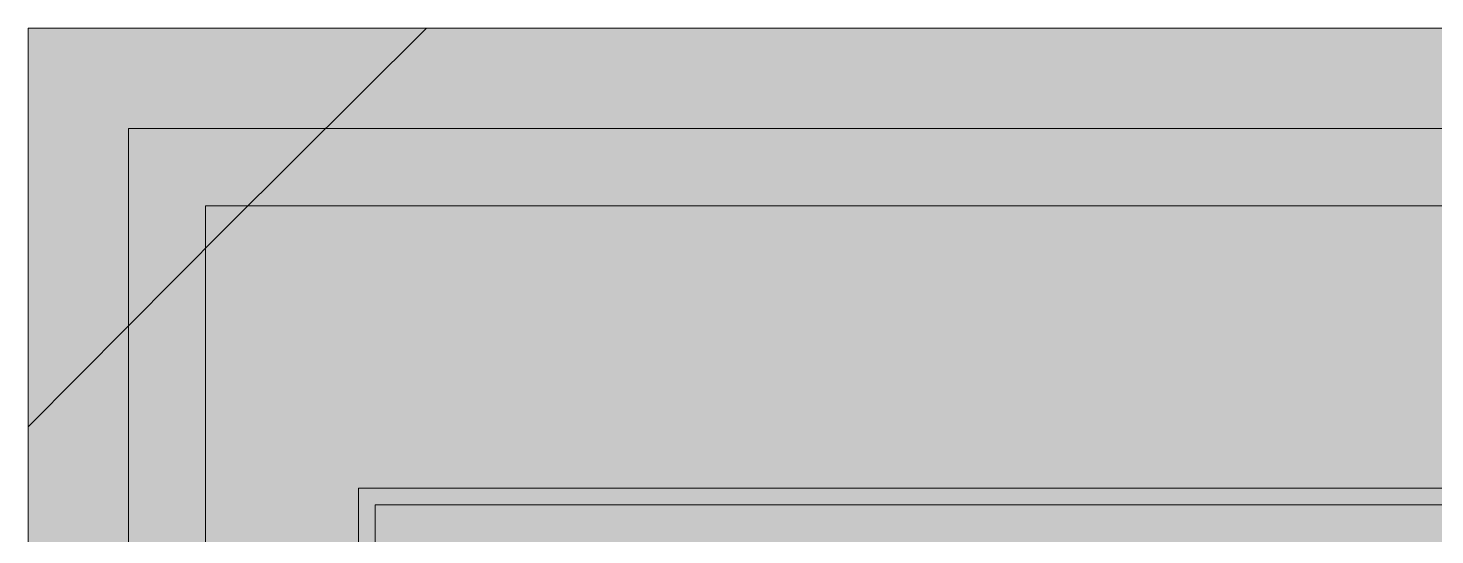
# Model space of a CAD drawing. Header units: millimetres. Extents: x -546 to 1681, y -650 to 1730.
# Drawn here: x 780.207 to 781.468, y 681.085 to 681.539 of the extents above; entities that cross this region are included whole.
import ezdxf

# ---------------------------------------------------------------- set-up
doc = ezdxf.new("R2010")
doc.units = ezdxf.units.MM

msp = doc.modelspace()

# ---------------------------------------------------------------- hatches: boundary and pattern name
at = {"true_color": 0xffffff}
h = msp.add_hatch(color=7, dxfattribs=at)
h.dxf.hatch_style = 2
h.paths.add_polyline_path([(780.9072, 681.5388), (780.9072, 680.8388), (780.2072, 681.5388)])
h = msp.add_hatch(color=7, dxfattribs=at)
h.dxf.hatch_style = 2
h.paths.add_polyline_path([(780.9072, 680.8388), (780.2072, 680.8388), (780.2072, 681.5388)])
h = msp.add_hatch(color=7, dxfattribs=at)
h.dxf.hatch_style = 2
h.paths.add_polyline_path([(780.9072, 680.8388), (780.9072, 681.5388), (794.9572, 681.5388), (794.9572, 680.8388)])

# ---------------------------------------------------------------- linework, layer by layer
at = {"color": 7, "lineweight": 0}
for points in [[(780.2072, 658.8368), (780.2072, 681.5388)], [(780.2972, 681.5388), (780.2072, 681.5388)], [(780.2072, 681.5388), (780.9072, 681.5388)], [(780.2072, 681.5388), (780.2072, 658.9868)], [(780.2972, 681.5388), (785.1572, 681.5388)], [(780.3852, 681.3608), (780.5642, 681.5388)], [(794.9572, 681.5388), (780.9072, 681.5388)], [(780.2972, 659.0748), (780.2972, 681.4488)], [(780.2972, 681.4488), (785.1572, 681.4488)], [(780.3662, 659.1838), (780.3662, 681.3798)], [(780.3662, 681.3798), (785.1572, 681.3798)], [(780.2072, 681.1818), (780.3852, 681.3608)]]:
    msp.add_lwpolyline(points, dxfattribs=at)
at = {"color": 8, "lineweight": 0, "true_color": 0x7f7f7f}
for points in [[(784.5032, 681.1268), (780.5032, 681.1268)], [(780.5032, 681.1268), (780.5032, 675.3268)], [(784.4882, 681.1118), (780.5182, 681.1118)], [(780.5182, 681.1118), (780.5182, 675.3418)]]:
    msp.add_lwpolyline(points, dxfattribs=at)

doc.saveas('drawing.dxf')
